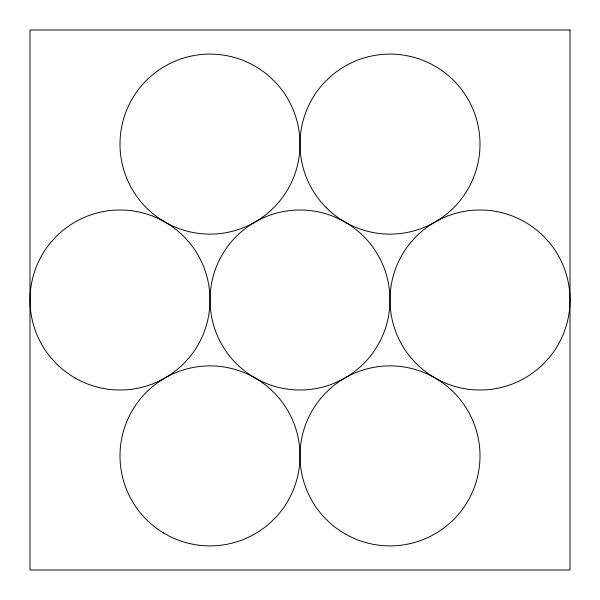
<?xml version="1.0" encoding="UTF-8"?>
<svg xmlns="http://www.w3.org/2000/svg" width="600" height="600" viewBox="0 0 600 600"><rect width="100%" height="100%" fill="white"/><g stroke="black" fill="none" stroke-linecap="round" stroke-linejoin="round"><path stroke-width="0.9" d="M570 30L30 30L30 570L570 570L570 30M326.362 207.757A90 90 0 0 0 476.933 167.407A90 90 0 0 0 366.705 57.18A90 90 0 0 0 326.362 207.757M416.362 363.638A90 90 0 0 0 566.933 323.295A90 90 0 0 0 456.705 213.067A90 90 0 0 0 416.362 363.638M75 377.94A90 90 0 0 0 210 300A90 90 0 0 0 75 222.06A90 90 0 0 0 75 377.94M163.455 221.145A90 90 0 0 0 299.985 145.913A90 90 0 0 0 166.567 65.287A90 90 0 0 0 163.455 221.145M255 377.94A90 90 0 0 0 390 300A90 90 0 0 0 255 222.06A90 90 0 0 0 255 377.94M345 533.827A90 90 0 0 0 480 455.888A90 90 0 0 0 345 377.94A90 90 0 0 0 345 533.827M163.455 532.912A90 90 0 0 0 299.985 457.68A90 90 0 0 0 166.567 377.062A90 90 0 0 0 163.455 532.912"/></g></svg>
